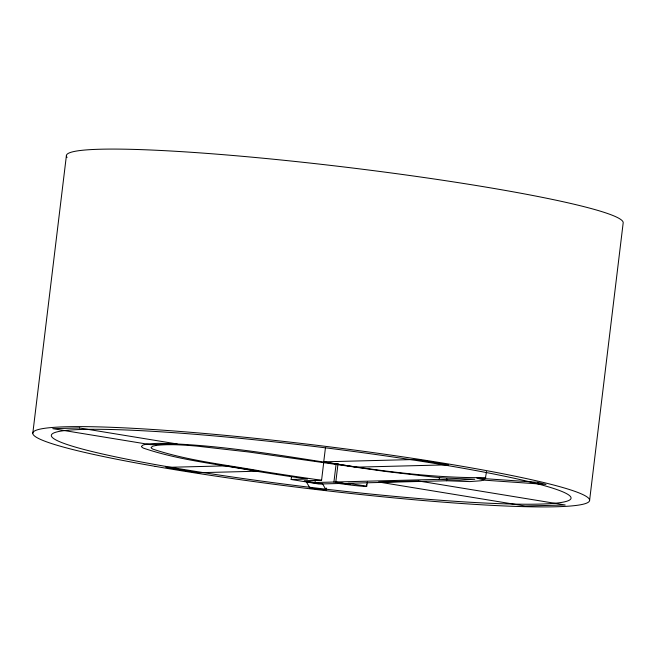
<?xml version="1.0" encoding="UTF-8"?>
<svg xmlns="http://www.w3.org/2000/svg" width="656" height="656" viewBox="0 0 656 656"><rect width="100%" height="100%" fill="white"/><g stroke="black" fill="none" stroke-linecap="round" stroke-linejoin="round"><path stroke-width="0.98" d="M32.8 433.288L66.387 155.751M366.696 484.431L366.466 486.465L365.917 486.522A6.224 0.492 6.9 0 1 365.039 486.522L354.789 485.547A73.554 5.773 6.9 0 1 344.753 484.267L338.988 483.505L318.865 484.013L291.141 479.479L291.51 476.428M323.785 461.996L321.563 480.299L304.204 480.741L315.036 482.513L315.405 479.462M323.736 461.824L415.781 459.479L448.36 464.817L356.315 467.162L323.736 461.824L325.442 447.745M326.147 490.016L322.555 483.833L306.36 481.898L309.952 488.08L326.147 490.016L326.385 488.072M315.036 482.513L333.92 482.037L336.143 463.735M333.92 482.037L350.517 484.481L335.806 481.988L338.02 463.685M366.589 486.408L367.36 482.045M335.806 481.988L439.2 479.356L439.446 477.322M366.868 486.112L361.071 485.309A51.947 4.075 6.9 0 1 354.232 484.267L348.065 483.275L446.556 480.766L446.802 478.732M446.556 480.766L469.753 481.594L481.086 480.741L483.685 479.979L485.292 478.724L486.547 471.582M589.613 500.249L623.2 222.712A280.424 22.001 6.9 0 0 334.896 165.894A280.424 22.001 6.9 0 0 67.092 157.415M155.989 445.481L152.758 446.154L151.093 447.482A98.425 7.724 6.9 0 0 152.93 449.139C188.559 461.004 226.394 464.719 263.22 471.492A374.986 29.422 6.9 0 0 300.719 477.256L321.563 480.299M291.141 479.479L307.492 479.06L300.35 478.011A382.735 30.028 6.9 0 1 253.782 470.836C216.939 463.981 179.039 460.233 143.443 448.138A107.322 8.421 6.9 0 1 141.466 446.334L143.295 444.891L146.829 444.153A157.571 12.366 6.9 0 1 158.9 443.349C266.074 445.588 370.697 477.355 477.945 477.65A103.254 8.102 6.9 0 1 480.381 477.634L485.809 477.683M439.2 479.356L459.799 480.135L474.78 479.265L446.219 478.101A74.841 5.871 6.9 0 1 432.681 476.986L385.441 471.443L248.558 451.976L196.538 446.072A57.146 4.485 6.9 0 0 173.225 444.694L167.272 444.711A147.928 11.603 6.9 0 0 155.923 445.473M79.466 427.983L52.775 428.663L150.511 444.661L177.202 443.981L79.466 427.983M226.14 465.85L165.911 467.384L198.489 472.722L258.718 471.188L226.14 465.85M418.594 480.987L378.553 482.004L525.153 506.006L565.193 504.989L418.594 480.987M537.789 482.34L476.822 478.109L485.014 480.208L545.989 484.44L537.789 482.34M155.128 466.35A280.424 22.001 6.9 0 0 588.899 501.75A280.424 22.001 6.9 0 0 189.592 432.206A280.424 22.001 6.9 0 0 155.128 466.35M165.533 466.375A261.728 20.533 6.9 0 0 570.392 499.413A261.728 20.533 6.9 0 0 197.702 434.51A261.728 20.533 6.9 0 0 165.533 466.375"/></g></svg>
